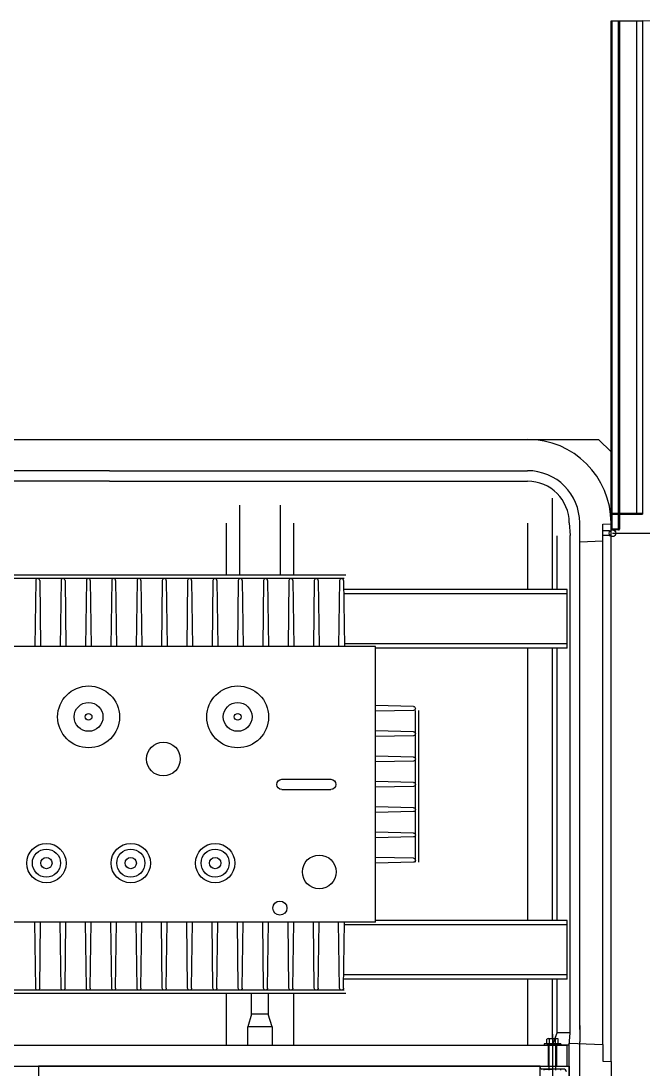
# Model space of a CAD drawing. Header units: millimetres. Extents: x -35961 to -35580, y 154458 to 154764.
# Drawn here: x -35808.807 to -35807.319, y 154633.744 to 154636.252 of the extents above; entities that cross this region are included whole.
import ezdxf

# ---------------------------------------------------------------- set-up
doc = ezdxf.new("R2010")
doc.units = ezdxf.units.MM
doc.header["$MEASUREMENT"] = 0
doc.layers.get('0').update_dxf_attribs({"color": 253})
for name, color, linetype in [('AM_0', 7, 'ByBlock'), ('CONTORNO', 7, 'ByBlock'), ('COTAS', 7, 'ByBlock'), ('EJES', 7, 'ByBlock'), ('OLCULTA', 7, 'ByBlock'), ('PUERTA', 7, 'ByBlock'), ('TABIQUE', 7, 'ByBlock'), ('UPN-140', 7, 'ByBlock')]:
    doc.layers.add(name, color=color, linetype=linetype)

msp = doc.modelspace()

# ---------------------------------------------------------------- linework, layer by layer
for p, q in [((-35807.4701, 154633.8384, 0), (-35807.4701, 154635.0058, 0)), ((-35807.4701, 154633.8384, 0), (-35807.4701, 154634.9982, 0)), ((-35807.4701, 154633.8484, 0), (-35807.4701, 154633.809, 0)), ((-35808.7651, 154633.751, 0), (-35808.7651, 154633.351, 0)), ((-35807.5651, 154633.751, 0), (-35808.7651, 154633.751, 0)), ((-35807.5651, 154633.351, 0), (-35807.5651, 154633.751, 0))]:
    msp.add_line(p, q)
at = {"layer": 'AM_0', "color": 7}
for p, q in [((-35808.0296, 154634.926, 0), (-35809.0756, 154634.926, 0)), ((-35808.2278, 154634.9179, 0), (-35809.0756, 154634.9179, 0)), ((-35808.0332, 154634.9179, 0), (-35808.2278, 154634.9179, 0)), ((-35808.7714, 154634.9132, 0), (-35808.7735, 154634.7551, 0)), ((-35808.762, 154634.9132, 0), (-35808.7599, 154634.7551, 0)), ((-35808.7108, 154634.9132, 0), (-35808.7129, 154634.7551, 0)), ((-35808.7014, 154634.9132, 0), (-35808.6993, 154634.7551, 0)), ((-35808.6503, 154634.9132, 0), (-35808.6524, 154634.7551, 0)), ((-35808.6409, 154634.9132, 0), (-35808.6388, 154634.7551, 0)), ((-35808.5897, 154634.9132, 0), (-35808.5918, 154634.7551, 0)), ((-35808.5803, 154634.9132, 0), (-35808.5782, 154634.7551, 0)), ((-35808.5291, 154634.9132, 0), (-35808.5313, 154634.7551, 0)), ((-35808.5197, 154634.9132, 0), (-35808.5176, 154634.7551, 0)), ((-35808.4686, 154634.9132, 0), (-35808.4707, 154634.7551, 0)), ((-35808.4592, 154634.9132, 0), (-35808.4571, 154634.7551, 0)), ((-35808.408, 154634.9132, 0), (-35808.4101, 154634.7551, 0)), ((-35808.3986, 154634.9132, 0), (-35808.3965, 154634.7551, 0)), ((-35808.3475, 154634.9132, 0), (-35808.3496, 154634.7551, 0)), ((-35808.338, 154634.9132, 0), (-35808.3359, 154634.7551, 0)), ((-35808.2869, 154634.9132, 0), (-35808.289, 154634.7551, 0)), ((-35808.2775, 154634.9132, 0), (-35808.2754, 154634.7551, 0)), ((-35808.2263, 154634.9132, 0), (-35808.2284, 154634.7551, 0)), ((-35808.2169, 154634.9132, 0), (-35808.2148, 154634.7551, 0)), ((-35808.1658, 154634.9132, 0), (-35808.1679, 154634.7551, 0)), ((-35808.1564, 154634.9132, 0), (-35808.1543, 154634.7551, 0)), ((-35808.1052, 154634.9132, 0), (-35808.1073, 154634.7551, 0)), ((-35808.0958, 154634.9132, 0), (-35808.0937, 154634.7551, 0)), ((-35808.0447, 154634.9132, 0), (-35808.0468, 154634.7551, 0)), ((-35808.0352, 154634.9132, 0), (-35808.0331, 154634.7551, 0)), ((-35808.6108, 154634.7551, 0), (-35809.1517, 154634.7551, 0)), ((-35808.2278, 154634.7551, 0), (-35808.6108, 154634.7551, 0)), ((-35808.0709, 154634.7551, 0), (-35808.2278, 154634.7551, 0)), ((-35807.9586, 154634.7551, 0), (-35808.0709, 154634.7551, 0)), ((-35807.9586, 154634.0956, 0), (-35807.9586, 154634.7551, 0)), ((-35807.8678, 154634.6117, 0), (-35807.9586, 154634.6138, 0)), ((-35807.8678, 154634.6023, 0), (-35807.9586, 154634.6002, 0)), ((-35807.8631, 154634.239, 0), (-35807.8631, 154634.6023, 0)), ((-35807.855, 154634.239, 0), (-35807.855, 154634.6024, 0)), ((-35807.8678, 154634.5512, 0), (-35807.9586, 154634.5533, 0)), ((-35807.8678, 154634.5418, 0), (-35807.9586, 154634.5397, 0)), ((-35807.8678, 154634.4906, 0), (-35807.9586, 154634.4927, 0)), ((-35807.8678, 154634.4812, 0), (-35807.9586, 154634.4791, 0)), ((-35808.1827, 154634.4375, 0), (-35808.0656, 154634.4375, 0)), ((-35807.8678, 154634.43, 0), (-35807.9586, 154634.4322, 0)), ((-35807.8678, 154634.4206, 0), (-35807.9586, 154634.4185, 0)), ((-35808.1827, 154634.4132, 0), (-35808.0656, 154634.4132, 0)), ((-35807.8678, 154634.3695, 0), (-35807.9586, 154634.3716, 0)), ((-35807.8678, 154634.3601, 0), (-35807.9586, 154634.358, 0)), ((-35807.8678, 154634.3089, 0), (-35807.9586, 154634.311, 0)), ((-35807.8678, 154634.2995, 0), (-35807.9586, 154634.2974, 0)), ((-35807.8678, 154634.2484, 0), (-35807.9586, 154634.2505, 0)), ((-35807.8678, 154634.2389, 0), (-35807.9586, 154634.2368, 0)), ((-35807.9586, 154634.0956, 0), (-35809.3313, 154634.0956, 0)), ((-35808.7714, 154633.9375, 0), (-35808.7735, 154634.0956, 0)), ((-35808.762, 154633.9375, 0), (-35808.7599, 154634.0956, 0)), ((-35808.7108, 154633.9375, 0), (-35808.7129, 154634.0956, 0)), ((-35808.7014, 154633.9375, 0), (-35808.6993, 154634.0956, 0)), ((-35808.6503, 154633.9375, 0), (-35808.6524, 154634.0956, 0)), ((-35808.6409, 154633.9375, 0), (-35808.6388, 154634.0956, 0)), ((-35808.5897, 154633.9375, 0), (-35808.5918, 154634.0956, 0)), ((-35808.5803, 154633.9375, 0), (-35808.5782, 154634.0956, 0)), ((-35808.5291, 154633.9375, 0), (-35808.5313, 154634.0956, 0)), ((-35808.5197, 154633.9375, 0), (-35808.5176, 154634.0956, 0)), ((-35808.4686, 154633.9375, 0), (-35808.4707, 154634.0956, 0)), ((-35808.4592, 154633.9375, 0), (-35808.4571, 154634.0956, 0)), ((-35808.408, 154633.9375, 0), (-35808.4101, 154634.0956, 0)), ((-35808.3986, 154633.9375, 0), (-35808.3965, 154634.0956, 0)), ((-35808.3475, 154633.9375, 0), (-35808.3496, 154634.0956, 0)), ((-35808.338, 154633.9375, 0), (-35808.3359, 154634.0956, 0)), ((-35808.2869, 154633.9375, 0), (-35808.289, 154634.0956, 0)), ((-35808.2775, 154633.9375, 0), (-35808.2754, 154634.0956, 0)), ((-35808.2263, 154633.9375, 0), (-35808.2284, 154634.0956, 0)), ((-35808.2169, 154633.9375, 0), (-35808.2148, 154634.0956, 0)), ((-35808.1658, 154633.9375, 0), (-35808.1679, 154634.0956, 0)), ((-35808.1564, 154633.9375, 0), (-35808.1543, 154634.0956, 0)), ((-35808.1052, 154633.9375, 0), (-35808.1073, 154634.0956, 0)), ((-35808.0958, 154633.9375, 0), (-35808.0937, 154634.0956, 0)), ((-35808.0447, 154633.9375, 0), (-35808.0468, 154634.0956, 0)), ((-35808.0352, 154633.9375, 0), (-35808.0331, 154634.0956, 0)), ((-35808.2278, 154633.9328, 0), (-35809.0756, 154633.9328, 0)), ((-35808.0296, 154633.9247, 0), (-35809.0756, 154633.9247, 0)), ((-35808.0332, 154633.9328, 0), (-35808.2278, 154633.9328, 0))]:
    msp.add_line(p, q, dxfattribs=at)
for centre, radius in [((-35808.645, 154634.5868, 0), 0.074), ((-35808.2883, 154634.5868, 0), 0.074), ((-35808.645, 154634.5868, 0), 0.0345), ((-35808.2883, 154634.5868, 0), 0.0345), ((-35808.645, 154634.5868, 0), 0.00807), ((-35808.2883, 154634.5868, 0), 0.00807), ((-35808.466, 154634.4859, 0), 0.0404), ((-35808.7459, 154634.2369, 0), 0.0471), ((-35808.7459, 154634.2369, 0), 0.0336), ((-35808.544, 154634.2369, 0), 0.0471), ((-35808.544, 154634.2369, 0), 0.0336), ((-35808.3422, 154634.2369, 0), 0.0471), ((-35808.3422, 154634.2369, 0), 0.0336), ((-35808.7459, 154634.2369, 0), 0.0135), ((-35808.544, 154634.2369, 0), 0.0135), ((-35808.3422, 154634.2369, 0), 0.0135), ((-35808.1874, 154634.1293, 0), 0.0168)]:
    msp.add_circle(centre, radius, dxfattribs=at)
at = {"layer": 'AM_0'}
msp.add_circle((-35808.0932, 154634.2158, 0), 0.0404, dxfattribs=at)
at = {"layer": 'AM_0', "color": 7}
for centre in [(-35808.7667, 154634.9132, 0), (-35808.7061, 154634.9132, 0), (-35808.6456, 154634.9132, 0), (-35808.585, 154634.9132, 0), (-35808.5244, 154634.9132, 0), (-35808.4639, 154634.9132, 0), (-35808.4033, 154634.9132, 0), (-35808.3428, 154634.9132, 0), (-35808.2822, 154634.9132, 0), (-35808.2216, 154634.9132, 0), (-35808.2216, 154634.9132, 0), (-35808.1611, 154634.9132, 0), (-35808.1005, 154634.9132, 0), (-35808.0399, 154634.9132, 0)]:
    msp.add_arc(centre, 0.00471, 360, 180, dxfattribs=at)
at = {"layer": 'AM_0', "color": 7, "extrusion": (0, 0, -1)}
for centre, radius, start, end in [((35807.8678, 154634.607, 0), 0.00471, 90, 270), ((35807.8678, 154634.5465, 0), 0.00471, 90, 270), ((35807.8678, 154634.4859, 0), 0.00471, 90, 270), ((35808.1827, 154634.4253, 0), 0.0121, 270, 90), ((35808.0656, 154634.4253, 0), 0.0121, 90, 270), ((35807.8678, 154634.4253, 0), 0.00471, 90, 270), ((35807.8678, 154634.3648, 0), 0.00471, 90, 270), ((35807.8678, 154634.3042, 0), 0.00471, 90, 270), ((35807.8678, 154634.2437, 0), 0.00471, 90, 270), ((35808.7667, 154633.9375, 0), 0.00471, 180, 0), ((35808.7061, 154633.9375, 0), 0.00471, 180, 0), ((35808.6456, 154633.9375, 0), 0.00471, 180, 0), ((35808.585, 154633.9375, 0), 0.00471, 180, 0), ((35808.5244, 154633.9375, 0), 0.00471, 180, 0), ((35808.4639, 154633.9375, 0), 0.00471, 180, 0), ((35808.4033, 154633.9375, 0), 0.00471, 180, 0), ((35808.3428, 154633.9375, 0), 0.00471, 180, 0), ((35808.2822, 154633.9375, 0), 0.00471, 180, 0), ((35808.2216, 154633.9375, 0), 0.00471, 180, 0), ((35808.2216, 154633.9375, 0), 0.00471, 180, 0), ((35808.1611, 154633.9375, 0), 0.00471, 180, 0), ((35808.1005, 154633.9375, 0), 0.00471, 180, 0), ((35808.0399, 154633.9375, 0), 0.00471, 180, 0)]:
    msp.add_arc(centre, radius, start, end, dxfattribs=at)
at = {"layer": 'CONTORNO'}
for p, q in [((-35809.8651, 154635.251, 0), (-35807.4251, 154635.251, 0)), ((-35807.3951, 154635.221, 0), (-35807.4251, 154635.251, 0)), ((-35807.3951, 154635.221, 0), (-35807.3951, 154635.051, 0)), ((-35808.5951, 154635.176, 0), (-35809.6951, 154635.176, 0)), ((-35808.5951, 154635.176, 0), (-35807.5951, 154635.176, 0)), ((-35808.5951, 154635.151, 0), (-35809.6951, 154635.151, 0)), ((-35808.5951, 154635.151, 0), (-35807.5951, 154635.151, 0)), ((-35808.2832, 154634.926, 0), (-35808.2832, 154635.0936, 0)), ((-35808.1868, 154635.0936, 0), (-35808.1868, 154634.926, 0)), ((-35807.535, 154634.8914, 0), (-35807.535, 154635.1103, 0)), ((-35808.315, 154634.926, 0), (-35808.315, 154635.0503, 0)), ((-35808.155, 154635.0503, 0), (-35808.155, 154634.926, 0)), ((-35807.595, 154635.0503, 0), (-35807.595, 154634.8914, 0)), ((-35807.4951, 154635.051, 0), (-35807.493, 154635.021, 0)), ((-35807.4701, 154635.0058, 0), (-35807.4701, 154635.051, 0)), ((-35807.4151, 154635.0479, 0), (-35807.3951, 154635.0486, 0)), ((-35807.4151, 154635.011, 0), (-35807.4151, 154635.0479, 0)), ((-35807.4151, 154635.0078, 0), (-35807.4151, 154635.0479, 0)), ((-35807.3951, 154633.7623, 0), (-35807.3951, 154635.051, 0)), ((-35807.5241, 154634.8914, 0), (-35807.5241, 154635.0203, 0)), ((-35807.493, 154633.831, 0), (-35807.493, 154635.021, 0)), ((-35807.4701, 154635.0058, 0), (-35807.4151, 154635.0078, 0)), ((-35807.535, 154634.0993, 0), (-35807.535, 154634.7514, 0)), ((-35807.5241, 154634.0993, 0), (-35807.5241, 154634.7514, 0)), ((-35807.595, 154634.691, 0), (-35807.595, 154634.1957, 0)), ((-35807.595, 154633.9593, 0), (-35807.595, 154633.8003, 0)), ((-35807.535, 154633.8163, 0), (-35807.535, 154633.9593, 0)), ((-35807.5241, 154633.8303, 0), (-35807.5241, 154633.9593, 0)), ((-35808.315, 154633.8003, 0), (-35808.315, 154633.9247, 0)), ((-35808.255, 154633.8753, 0), (-35808.255, 154633.9247, 0)), ((-35808.215, 154633.9247, 0), (-35808.215, 154633.8753, 0)), ((-35808.155, 154633.9247, 0), (-35808.155, 154633.8003, 0)), ((-35808.255, 154633.8753, 0), (-35808.2644, 154633.8453, 0)), ((-35808.215, 154633.8753, 0), (-35808.255, 154633.8753, 0)), ((-35808.2056, 154633.8453, 0), (-35808.215, 154633.8753, 0)), ((-35808.2644, 154633.8003, 0), (-35808.2644, 154633.8453, 0)), ((-35808.2056, 154633.8453, 0), (-35808.2644, 154633.8453, 0)), ((-35808.2056, 154633.8453, 0), (-35808.2056, 154633.8003, 0)), ((-35807.5351, 154633.801, 0), (-35807.5242, 154633.831, 0)), ((-35807.493, 154633.831, 0), (-35807.5242, 154633.831, 0)), ((-35807.4951, 154633.801, 0), (-35807.493, 154633.831, 0)), ((-35807.4951, 154633.801, 0), (-35807.5351, 154633.801, 0)), ((-35807.4951, 154630.451, 0), (-35807.4951, 154633.801, 0)), ((-35807.4948, 154633.8058, 0), (-35807.4151, 154633.803, 0)), ((-35807.4701, 154631.7462, 0), (-35807.4701, 154633.809, 0)), ((-35807.4151, 154633.803, 0), (-35807.4151, 154633.763, 0)), ((-35807.4151, 154633.763, 0), (-35807.3951, 154633.7623, 0)), ((-35807.3949, 154633.7623, 0), (-35807.3951, 154630.451, 0))]:
    msp.add_line(p, q, dxfattribs=at)
at = {"layer": 'CONTORNO', "elevation": 0}
for points in [[(-35807.595, 154634.7514), (-35807.595, 154634.0993)], [(-35807.595, 154633.9593), (-35807.595, 154633.8003)]]:
    msp.add_lwpolyline(points, dxfattribs=at)
at = {"layer": 'CONTORNO'}
for radius in [0.2, 0.125, 0.1]:
    msp.add_arc((-35807.5951, 154635.051, 0), radius, 0, 90, dxfattribs=at)
at = {"layer": 'COTAS'}
for p, q in [((-35807.549, 154633.804, 0), (-35807.549, 154633.8155, 0)), ((-35807.5455, 154633.817, 0), (-35807.5247, 154633.817, 0)), ((-35807.5421, 154633.804, 0), (-35807.5421, 154633.8155, 0)), ((-35807.5282, 154633.804, 0), (-35807.5282, 154633.8155, 0)), ((-35807.5213, 154633.804, 0), (-35807.5213, 154633.8155, 0)), ((-35807.549, 154633.804, 0), (-35807.5213, 154633.804, 0)), ((-35807.5651, 154633.748, 0), (-35807.5651, 154633.751, 0)), ((-35807.5651, 154633.751, 0), (-35807.4951, 154633.751, 0)), ((-35807.5091, 154633.744, 0), (-35807.5611, 154633.744, 0)), ((-35807.4951, 154633.751, 0), (-35807.4951, 154633.681, 0))]:
    msp.add_line(p, q, dxfattribs=at)
for centre, radius, start, end in [((-35807.5455, 154633.8122, 0), 0.00475, 43.1542, 136.8458), ((-35807.5351, 154633.8003, 0), 0.0167, 65.5563, 114.4437), ((-35807.5247, 154633.8122, 0), 0.00475, 43.1542, 136.8458), ((-35807.5611, 154633.748, 0), 0.004, 180, 270), ((-35807.5091, 154633.737, 0), 0.007, 0, 90)]:
    msp.add_arc(centre, radius, start, end, dxfattribs=at)
at = {"layer": 'EJES'}
for p, q in [((-35807.3915, 154635.0263, 0), (-35806.1278, 154635.0263, 0)), ((-35807.5351, 154633.8274, 0), (-35807.5351, 154633.7153, 0)), ((-35807.5155, 154633.804, 0), (-35807.5548, 154633.804, 0)), ((-35807.549, 154633.804, 0), (-35807.5548, 154633.804, 0)), ((-35807.5548, 154633.804, 0), (-35807.5548, 154633.801, 0)), ((-35807.5548, 154633.801, 0), (-35807.5351, 154633.801, 0)), ((-35807.5155, 154633.801, 0), (-35807.5351, 154633.801, 0)), ((-35807.5213, 154633.804, 0), (-35807.5155, 154633.804, 0)), ((-35807.5155, 154633.804, 0), (-35807.5155, 154633.801, 0)), ((-35807.5548, 154633.741, 0), (-35807.5548, 154633.744, 0)), ((-35807.5548, 154633.744, 0), (-35807.5351, 154633.744, 0)), ((-35807.5155, 154633.744, 0), (-35807.5351, 154633.744, 0)), ((-35807.5155, 154633.741, 0), (-35807.5155, 154633.744, 0))]:
    msp.add_line(p, q, dxfattribs=at)
msp.add_arc((-35807.3269, 154635.053, 0), 1.1994, 358.7242, 89.6774, dxfattribs=at)
at = {"layer": 'OLCULTA'}
for p, q in [((-35807.5446, 154633.751, 0), (-35807.5446, 154633.801, 0)), ((-35807.5436, 154633.751, 0), (-35807.5436, 154633.801, 0)), ((-35807.5431, 154633.741, 0), (-35807.5431, 154633.804, 0)), ((-35807.5271, 154633.741, 0), (-35807.5271, 154633.804, 0)), ((-35807.5266, 154633.801, 0), (-35807.5266, 154633.751, 0)), ((-35807.5256, 154633.801, 0), (-35807.5256, 154633.751, 0))]:
    msp.add_line(p, q, dxfattribs=at)
at = {"layer": 'PUERTA', "color": 5}
for p, q in [((-35807.3951, 154635.0524, 0), (-35807.3951, 154636.2524, 0)), ((-35807.3951, 154636.2524, 0), (-35807.3201, 154636.2524, 0)), ((-35807.3931, 154636.2524, 0), (-35807.3931, 154635.0368, 0)), ((-35807.3771, 154635.0368, 0), (-35807.3771, 154636.2524, 0)), ((-35807.3751, 154636.2524, 0), (-35807.3751, 154635.0363, 0)), ((-35807.3346, 154636.2524, 0), (-35807.3346, 154635.0743, 0)), ((-35807.3201, 154636.2524, 0), (-35807.3201, 154635.6274, 0)), ((-35807.3201, 154635.6274, 0), (-35807.3201, 154635.5954, 0)), ((-35807.3201, 154635.5954, 0), (-35807.3201, 154635.0723, 0)), ((-35807.3201, 154635.1194, 0), (-35807.3201, 154635.0723, 0)), ((-35807.3951, 154635.0723, 0), (-35807.3951, 154635.0363, 0)), ((-35807.3942, 154635.074, 0), (-35807.3948, 154635.0733, 0)), ((-35807.3931, 154635.0743, 0), (-35807.3201, 154635.0743, 0)), ((-35807.3931, 154635.0718, 0), (-35807.3931, 154635.0368, 0)), ((-35807.3926, 154635.0723, 0), (-35807.3201, 154635.0723, 0)), ((-35807.3771, 154635.0493, 0), (-35807.3771, 154635.0723, 0)), ((-35807.3751, 154635.0723, 0), (-35807.3751, 154635.0493, 0)), ((-35807.3771, 154635.0493, 0), (-35807.3771, 154635.0368, 0)), ((-35807.3751, 154635.0493, 0), (-35807.3751, 154635.0363, 0)), ((-35807.3771, 154635.0343, 0), (-35807.3931, 154635.0343, 0)), ((-35807.3776, 154635.0363, 0), (-35807.3926, 154635.0363, 0))]:
    msp.add_line(p, q, dxfattribs=at)
at = {"layer": 'PUERTA'}
for p, q in [((-35807.3995, 154635.0319, 0), (-35807.4151, 154635.0319, 0)), ((-35807.4151, 154635.0206, 0), (-35807.4151, 154635.0319, 0)), ((-35807.3995, 154635.0206, 0), (-35807.4151, 154635.0206, 0))]:
    msp.add_line(p, q, dxfattribs=at)
msp.add_circle((-35807.3915, 154635.0263, 0), 0.008, dxfattribs=at)
at = {"layer": 'PUERTA', "color": 5}
for centre, radius, start, end in [((-35807.3931, 154635.0723, 0), 0.002, 90, 180), ((-35807.3926, 154635.0718, 0), 0.0005, 90, 180), ((-35807.3931, 154635.0363, 0), 0.002, 180, 270), ((-35807.3926, 154635.0368, 0), 0.0005, 180, 270), ((-35807.3776, 154635.0368, 0), 0.0005, 270, 0), ((-35807.3771, 154635.0363, 0), 0.002, 270, 0)]:
    msp.add_arc(centre, radius, start, end, dxfattribs=at)
at = {"layer": 'PUERTA'}
for start, end in [(69.3849, 90), (270, 290.6151)]:
    msp.add_arc((-35807.3995, 154635.0263, 0), 0.00563, start, end, dxfattribs=at)
at = {"layer": 'TABIQUE'}
for p, q in [((-35807.4151, 154633.803, 0), (-35807.4151, 154635.0078, 0)), ((-35809.7901, 154633.801, 0), (-35807.5001, 154633.801, 0)), ((-35807.5001, 154633.751, 0), (-35807.5001, 154633.801, 0)), ((-35809.7901, 154633.751, 0), (-35807.5001, 154633.751, 0))]:
    msp.add_line(p, q, dxfattribs=at)
at = {"layer": 'UPN-140'}
for p, q in [((-35807.5, 154634.8914, 0), (-35808.0349, 154634.8914, 0)), ((-35807.5, 154634.8813, 0), (-35808.0348, 154634.8813, 0)), ((-35807.5, 154634.7514, 0), (-35807.5, 154634.8914, 0)), ((-35807.5, 154634.7614, 0), (-35808.0332, 154634.7614, 0)), ((-35807.5, 154634.7514, 0), (-35807.9586, 154634.7514, 0)), ((-35807.5, 154634.0893, 0), (-35808.0332, 154634.0893, 0)), ((-35807.5, 154634.0993, 0), (-35807.9586, 154634.0993, 0)), ((-35807.5, 154633.9593, 0), (-35807.5, 154634.0993, 0)), ((-35807.5, 154633.9693, 0), (-35808.0348, 154633.9693, 0)), ((-35807.5, 154633.9593, 0), (-35808.0349, 154633.9593, 0))]:
    msp.add_line(p, q, dxfattribs=at)

doc.saveas('drawing.dxf')
